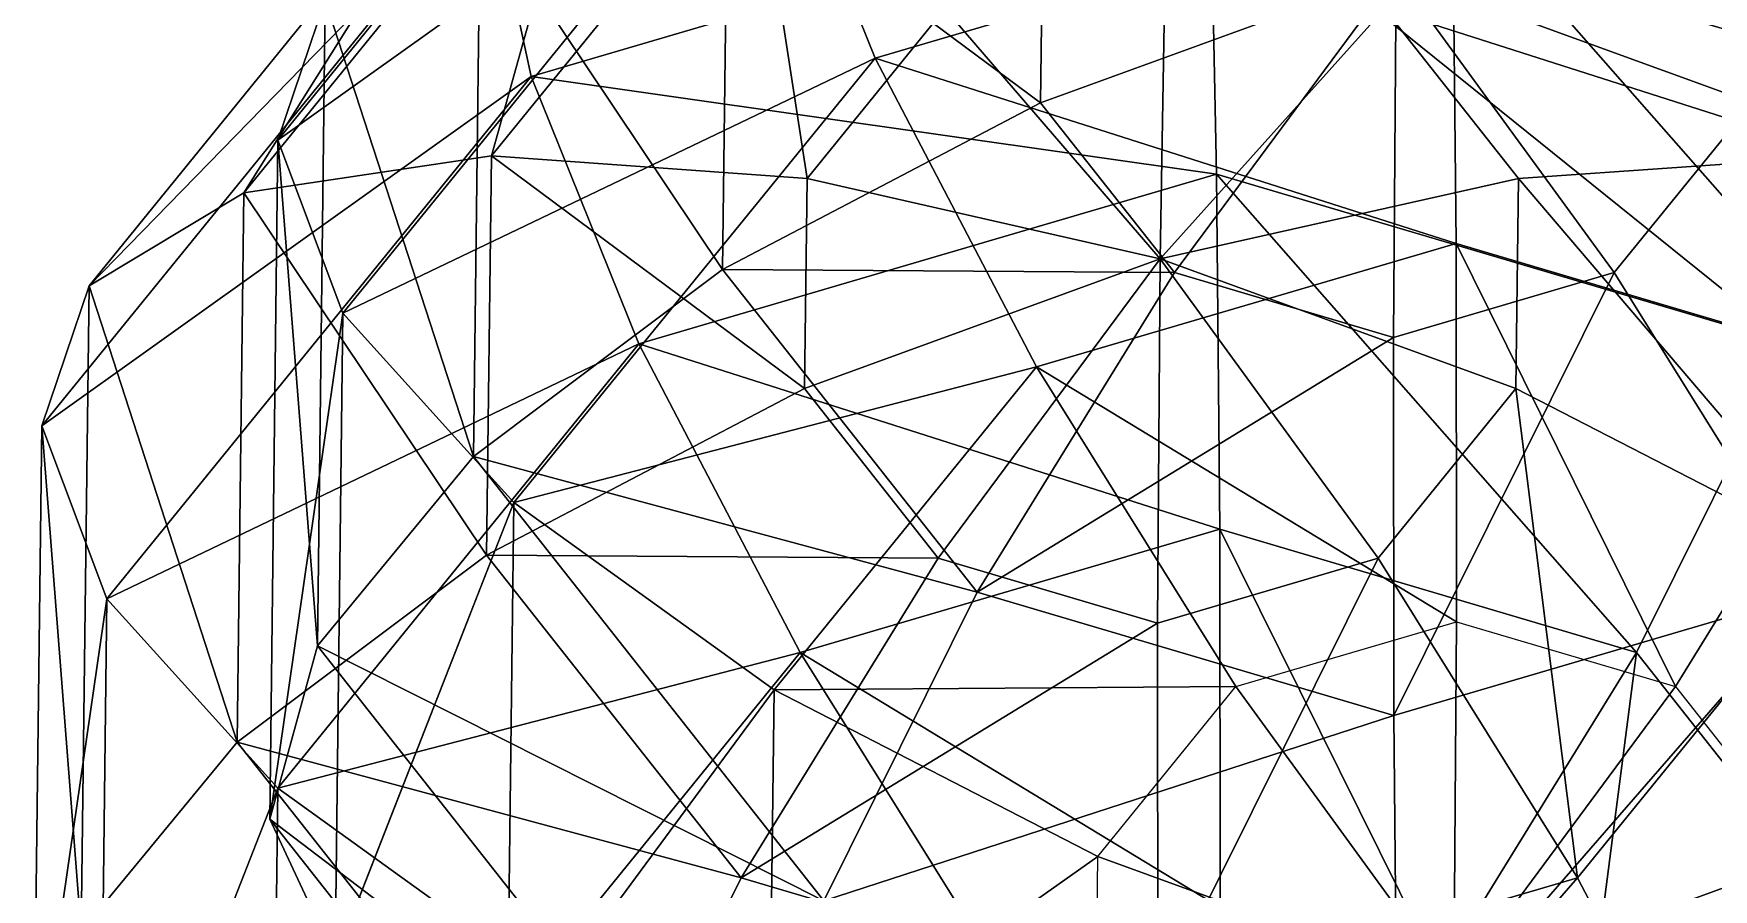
# Model space of a CAD drawing. Header units: metres. Extents: x -232 to 136, y -204 to 253.
# Drawn here: x -130.97 to -89.35, y 38.79 to 60.01 of the extents above; entities that cross this region are included whole.
import ezdxf

# ---------------------------------------------------------------- set-up
doc = ezdxf.new("R2010")
doc.units = ezdxf.units.M

msp = doc.modelspace()

# ---------------------------------------------------------------- linework, layer by layer
for points in [[(-113.854095, 70.989456, -400.53845), (-123.74228, 60.836445, -415.17343), (-124.91289, 57.36731, -406.5309), (-124.91279, 57.36741, -406.53082)], [(-112.78398, 66.0295, -392.64212), (-113.854095, 70.989456, -400.53845), (-124.91289, 57.36731, -406.5309), (-124.91279, 57.36741, -406.53082)], [(-81.59723, 59.397522, -387.3051), (-79.254456, 66.0295, -393.52014), (-95.9595, 70.978035, -390.8006), (-95.959404, 70.978134, -390.8005)], [(-81.59723, 59.397522, -387.3051), (-95.9595, 70.978035, -390.8006), (-95.807396, 63.606995, -384.99176), (-95.8073, 63.607094, -384.99167)], [(-85.104866, 58.947105, -616.9382), (-84.44948, 63.90706, -624.8797), (-102.014206, 69.11025, -622.0202), (-102.01411, 69.11035, -622.0201)], [(-85.104866, 58.947105, -616.9382), (-102.014206, 69.11025, -622.0202), (-101.80991, 63.895638, -614.2186), (-101.809814, 63.895737, -614.2185)], [(-116.80794, 67.08004, -641.99286), (-119.62499, 56.97558, -653.8897), (-125.75469, 56.059494, -646.8409), (-125.75459, 56.059593, -646.84076)], [(-119.07515, 66.70948, -632.8923), (-116.80794, 67.08004, -641.99286), (-125.75469, 56.059494, -646.8409), (-125.75459, 56.059593, -646.84076)], [(-116.80794, 67.08004, -641.99286), (-113.124794, 64.982475, -650.36743), (-119.62499, 56.97558, -653.8897), (-119.62489, 56.975677, -653.8896)], [(-79.605255, 56.05949, -648.0494), (-92.40241, 64.982475, -650.91003), (-88.286026, 67.08004, -642.73975), (-88.28593, 67.08014, -642.7396)], [(-119.07515, 66.70948, -632.8923), (-125.75469, 56.059494, -646.8409), (-129.5927, 53.754047, -638.5915), (-129.59259, 53.754147, -638.5914)], [(-119.704506, 63.90706, -623.9565), (-119.07515, 66.70948, -632.8923), (-129.5927, 53.754047, -638.5915), (-129.59259, 53.754147, -638.5914)], [(-112.78398, 66.0295, -392.64212), (-124.91289, 57.36731, -406.5309), (-123.30151, 53.07407, -398.3413), (-123.301414, 53.07417, -398.34122)], [(-110.11914, 59.397522, -386.55823), (-112.78398, 66.0295, -392.64212), (-123.30151, 53.07407, -398.3413), (-123.301414, 53.07417, -398.34122)], [(-95.807396, 63.606995, -384.99176), (-112.78398, 66.0295, -392.64212), (-110.11914, 59.397522, -386.55823), (-110.11904, 59.39762, -386.55814)], [(-113.124794, 64.982475, -650.36743), (-111.80361, 56.41263, -659.0479), (-119.62499, 56.97558, -653.8897), (-119.62489, 56.975677, -653.8896)], [(-113.124794, 64.982475, -650.36743), (-108.38625, 60.6221, -657.19617), (-111.80361, 56.41263, -659.0479), (-111.80351, 56.412727, -659.0478)], [(-86.09547, 56.975574, -654.7677), (-97.49185, 60.6221, -657.48145), (-92.40241, 64.982475, -650.91003), (-92.40231, 64.982574, -650.9099)], [(-79.605255, 56.05949, -648.0494), (-86.09547, 56.975574, -654.7677), (-92.40241, 64.982475, -650.91003), (-92.40231, 64.982574, -650.9099)], [(-119.704506, 63.90706, -623.9565), (-129.5927, 53.754047, -638.5915), (-130.7633, 50.284912, -629.949), (-130.7632, 50.28501, -629.94885)], [(-118.634384, 58.947105, -616.0602), (-119.704506, 63.90706, -623.9565), (-130.7633, 50.284912, -629.949), (-130.7632, 50.28501, -629.94885)], [(-119.90428, 63.14189, -423.42285), (-113.77458, 64.057976, -430.47168), (-113.89401, 54.160904, -435.0327), (-113.89391, 54.161003, -435.03262)], [(-101.80991, 63.895638, -614.2186), (-119.704506, 63.90706, -623.9565), (-118.634384, 58.947105, -616.0602), (-118.634285, 58.947205, -616.06006)], [(-101.65781, 56.524597, -608.4098), (-101.80991, 63.895638, -614.2186), (-118.634384, 58.947105, -616.0602), (-118.634285, 58.947205, -616.06006)], [(-113.77458, 64.057976, -430.47168), (-106.01599, 58.291824, -438.02777), (-113.89401, 54.160904, -435.0327), (-113.89391, 54.161003, -435.03262)], [(-113.77458, 64.057976, -430.47168), (-105.9532, 63.495026, -435.6299), (-106.01599, 58.291824, -438.02777), (-106.01589, 58.291924, -438.02768)], [(-87.44764, 52.315125, -610.72314), (-85.104866, 58.947105, -616.9382), (-101.80991, 63.895638, -614.2186), (-101.809814, 63.895737, -614.2185)], [(-87.44764, 52.315125, -610.72314), (-101.80991, 63.895638, -614.2186), (-101.65781, 56.524597, -608.4098), (-101.65771, 56.524696, -608.40967)], [(-95.72235, 54.801067, -381.74417), (-95.807396, 63.606995, -384.99176), (-110.11914, 59.397522, -386.55823), (-110.11904, 59.39762, -386.55814)], [(-105.9532, 63.495026, -435.6299), (-97.20574, 61.508144, -438.3926), (-106.01599, 58.291824, -438.02777), (-106.01589, 58.291924, -438.02768)], [(-88.38847, 58.291824, -438.48938), (-97.20574, 61.508144, -438.3926), (-88.32568, 63.495026, -436.0915), (-88.325584, 63.495125, -436.0914)], [(-85.39806, 51.742706, -383.42493), (-81.59723, 59.397522, -387.3051), (-95.807396, 63.606995, -384.99176), (-95.8073, 63.607094, -384.99167)], [(-85.39806, 51.742706, -383.42493), (-95.807396, 63.606995, -384.99176), (-95.72235, 54.801067, -381.74417), (-95.72225, 54.801167, -381.74408)], [(-123.74228, 60.836445, -415.17343), (-119.90428, 63.14189, -423.42285), (-120.06867, 49.519737, -429.7006), (-120.06857, 49.519836, -429.7005)], [(-119.90428, 63.14189, -423.42285), (-113.89401, 54.160904, -435.0327), (-120.06867, 49.519737, -429.7006), (-120.06857, 49.519836, -429.7005)], [(-102.91965, 62.229977, -656.59784), (-103.05615, 54.425747, -661.81067), (-108.38625, 60.6221, -657.19617), (-108.386154, 60.6222, -657.19604)], [(-97.49185, 60.6221, -657.48145), (-103.05615, 54.425747, -661.81067), (-102.91965, 62.229977, -656.59784), (-102.91955, 62.230076, -656.5977)], [(-106.01599, 58.291824, -438.02777), (-97.20574, 61.508144, -438.3926), (-102.70023, 54.08235, -440.05588), (-102.700134, 54.08245, -440.0558)], [(-102.70023, 54.08235, -440.05588), (-97.20574, 61.508144, -438.3926), (-97.27244, 52.474476, -440.9395), (-97.27234, 52.474575, -440.93942)], [(-97.27244, 52.474476, -440.9395), (-97.20574, 61.508144, -438.3926), (-91.80583, 54.08235, -440.34116), (-91.80573, 54.08245, -440.34106)], [(-91.80583, 54.08235, -440.34116), (-97.20574, 61.508144, -438.3926), (-88.38847, 58.291824, -438.48938), (-88.388374, 58.291924, -438.4893)], [(-124.91289, 57.36731, -406.5309), (-123.74228, 60.836445, -415.17343), (-123.93553, 44.822643, -422.55338), (-123.93543, 44.822742, -422.55328)], [(-123.74228, 60.836445, -415.17343), (-120.06867, 49.519737, -429.7006), (-123.93553, 44.822643, -422.55338), (-123.93543, 44.822742, -422.55328)], [(-108.38625, 60.6221, -657.19617), (-103.05615, 54.425747, -661.81067), (-111.80361, 56.41263, -659.0479), (-111.80351, 56.412727, -659.0478)], [(-94.176094, 56.41263, -659.5095), (-103.05615, 54.425747, -661.81067), (-97.49185, 60.6221, -657.48145), (-97.49175, 60.6222, -657.4813)], [(-86.09547, 56.975574, -654.7677), (-94.176094, 56.41263, -659.5095), (-97.49185, 60.6221, -657.48145), (-97.49175, 60.6222, -657.4813)], [(-110.11914, 59.397522, -386.55823), (-123.30151, 53.07407, -398.3413), (-119.0659, 48.376976, -391.40625), (-119.0658, 48.377075, -391.40616)], [(-106.120445, 51.742706, -382.8823), (-110.11914, 59.397522, -386.55823), (-119.0659, 48.376976, -391.40625), (-119.0658, 48.377075, -391.40616)], [(-95.72235, 54.801067, -381.74417), (-110.11914, 59.397522, -386.55823), (-106.120445, 51.742706, -382.8823), (-106.120346, 51.742805, -382.8822)], [(-118.634384, 58.947105, -616.0602), (-130.7633, 50.284912, -629.949), (-129.15193, 45.991673, -621.75934), (-129.15182, 45.99177, -621.7592)], [(-115.96956, 52.315125, -609.97626), (-118.634384, 58.947105, -616.0602), (-129.15193, 45.991673, -621.75934), (-129.15182, 45.99177, -621.7592)], [(-101.65781, 56.524597, -608.4098), (-118.634384, 58.947105, -616.0602), (-115.96956, 52.315125, -609.97626), (-115.96946, 52.315224, -609.97614)], [(-113.89401, 54.160904, -435.0327), (-106.01599, 58.291824, -438.02777), (-102.70023, 54.08235, -440.05588), (-102.700134, 54.08245, -440.0558)], [(-86.864685, 46.154007, -439.433), (-91.80583, 54.08235, -440.34116), (-88.38847, 58.291824, -438.48938), (-88.388374, 58.291924, -438.4893)], [(-124.91289, 57.36731, -406.5309), (-123.93553, 44.822643, -422.55338), (-125.11608, 40.529404, -414.29065), (-125.11598, 40.529503, -414.29056)], [(-123.30151, 53.07407, -398.3413), (-124.91289, 57.36731, -406.5309), (-125.11608, 40.529404, -414.29065), (-125.11598, 40.529503, -414.29056)], [(-125.75469, 56.059494, -646.8409), (-119.62499, 56.97558, -653.8897), (-119.74443, 47.078506, -658.45074), (-119.74433, 47.078606, -658.4506)], [(-119.62499, 56.97558, -653.8897), (-111.8664, 51.209427, -661.4458), (-119.74443, 47.078506, -658.45074), (-119.74433, 47.078606, -658.4506)], [(-119.62499, 56.97558, -653.8897), (-111.80361, 56.41263, -659.0479), (-111.8664, 51.209427, -661.4458), (-111.8663, 51.209526, -661.4457)], [(-86.214905, 47.078506, -659.32874), (-94.176094, 56.41263, -659.5095), (-86.09547, 56.975574, -654.7677), (-86.09537, 56.975674, -654.7676)], [(-101.57276, 47.71867, -605.16223), (-101.65781, 56.524597, -608.4098), (-115.96956, 52.315125, -609.97626), (-115.96946, 52.315224, -609.97614)], [(-111.80361, 56.41263, -659.0479), (-103.05615, 54.425747, -661.81067), (-111.8664, 51.209427, -661.4458), (-111.8663, 51.209526, -661.4457)], [(-94.238884, 51.209427, -661.9074), (-103.05615, 54.425747, -661.81067), (-94.176094, 56.41263, -659.5095), (-94.175995, 56.412727, -659.5094)], [(-91.248474, 44.66031, -606.84296), (-87.44764, 52.315125, -610.72314), (-101.65781, 56.524597, -608.4098), (-101.65771, 56.524696, -608.40967)], [(-91.248474, 44.66031, -606.84296), (-101.65781, 56.524597, -608.4098), (-101.57276, 47.71867, -605.16223), (-101.57266, 47.71877, -605.1621)], [(-86.214905, 47.078506, -659.32874), (-94.238884, 51.209427, -661.9074), (-94.176094, 56.41263, -659.5095), (-94.175995, 56.412727, -659.5094)], [(-129.5927, 53.754047, -638.5915), (-125.75469, 56.059494, -646.8409), (-125.91908, 42.43734, -653.11865), (-125.91898, 42.43744, -653.1185)], [(-125.75469, 56.059494, -646.8409), (-119.74443, 47.078506, -658.45074), (-125.91908, 42.43734, -653.11865), (-125.91898, 42.43744, -653.1185)], [(-95.71271, 45.42224, -381.37582), (-95.72235, 54.801067, -381.74417), (-106.120445, 51.742706, -382.8823), (-106.120346, 51.742805, -382.8822)], [(-90.284904, 43.814365, -382.25943), (-85.39806, 51.742706, -383.42493), (-95.72235, 54.801067, -381.74417), (-95.72225, 54.801167, -381.74408)], [(-90.284904, 43.814365, -382.25943), (-95.72235, 54.801067, -381.74417), (-95.71271, 45.42224, -381.37582), (-95.71261, 45.42234, -381.37573)], [(-120.06867, 49.519737, -429.7006), (-113.89401, 54.160904, -435.0327), (-107.587074, 46.154007, -438.89038), (-107.586975, 46.154106, -438.8903)], [(-113.89401, 54.160904, -435.0327), (-102.70023, 54.08235, -440.05588), (-107.587074, 46.154007, -438.89038), (-107.586975, 46.154106, -438.8903)], [(-111.8664, 51.209427, -661.4458), (-103.05615, 54.425747, -661.81067), (-108.550644, 46.999954, -663.4739), (-108.550545, 47.000053, -663.47375)], [(-108.550644, 46.999954, -663.4739), (-103.05615, 54.425747, -661.81067), (-103.12285, 45.39208, -664.35754), (-103.12275, 45.392178, -664.3574)], [(-103.12285, 45.39208, -664.35754), (-103.05615, 54.425747, -661.81067), (-97.65624, 46.999954, -663.75916), (-97.65614, 47.000053, -663.75903)], [(-97.65624, 46.999954, -663.75916), (-103.05615, 54.425747, -661.81067), (-94.238884, 51.209427, -661.9074), (-94.238785, 51.209526, -661.9073)], [(-130.7633, 50.284912, -629.949), (-129.5927, 53.754047, -638.5915), (-129.78595, 37.740246, -645.9714), (-129.78584, 37.740345, -645.97125)], [(-129.5927, 53.754047, -638.5915), (-125.91908, 42.43734, -653.11865), (-129.78595, 37.740246, -645.9714), (-129.78584, 37.740345, -645.97125)], [(-107.587074, 46.154007, -438.89038), (-102.70023, 54.08235, -440.05588), (-97.27244, 52.474476, -440.9395), (-97.27234, 52.474575, -440.93942)], [(-97.26279, 43.095646, -440.57114), (-97.27244, 52.474476, -440.9395), (-91.80583, 54.08235, -440.34116), (-91.80573, 54.08245, -440.34106)], [(-97.26279, 43.095646, -440.57114), (-91.80583, 54.08235, -440.34116), (-86.864685, 46.154007, -439.433), (-86.864586, 46.154106, -439.43292)], [(-123.30151, 53.07407, -398.3413), (-125.11608, 40.529404, -414.29065), (-123.49477, 37.060272, -405.72122), (-123.49467, 37.06037, -405.72113)], [(-119.0659, 48.376976, -391.40625), (-123.30151, 53.07407, -398.3413), (-123.49477, 37.060272, -405.72122), (-123.49467, 37.06037, -405.72113)], [(-107.587074, 46.154007, -438.89038), (-97.27244, 52.474476, -440.9395), (-97.26279, 43.095646, -440.57114), (-97.26269, 43.095745, -440.57104)], [(-115.96956, 52.315125, -609.97626), (-129.15193, 45.991673, -621.75934), (-124.916306, 41.29458, -614.8243), (-124.91621, 41.294678, -614.82416)], [(-111.970856, 44.66031, -606.30035), (-115.96956, 52.315125, -609.97626), (-124.916306, 41.29458, -614.8243), (-124.91621, 41.294678, -614.82416)], [(-101.57276, 47.71867, -605.16223), (-115.96956, 52.315125, -609.97626), (-111.970856, 44.66031, -606.30035), (-111.97076, 44.660408, -606.30023)], [(-84.94153, 36.65341, -610.7006), (-87.44764, 52.315125, -610.72314), (-91.248474, 44.66031, -606.84296), (-91.248375, 44.660408, -606.84283)], [(-106.120445, 51.742706, -382.8823), (-119.0659, 48.376976, -391.40625), (-112.62064, 43.73581, -386.40457), (-112.620544, 43.73591, -386.40448)], [(-101.179306, 43.814365, -381.97415), (-106.120445, 51.742706, -382.8823), (-112.62064, 43.73581, -386.40457), (-112.620544, 43.73591, -386.40448)], [(-95.71271, 45.42224, -381.37582), (-106.120445, 51.742706, -382.8823), (-101.179306, 43.814365, -381.97415), (-101.17921, 43.814465, -381.97406)], [(-86.96915, 39.60489, -384.28754), (-85.39806, 51.742706, -383.42493), (-90.284904, 43.814365, -382.25943), (-90.284805, 43.814465, -382.25934)], [(-119.74443, 47.078506, -658.45074), (-111.8664, 51.209427, -661.4458), (-108.550644, 46.999954, -663.4739), (-108.550545, 47.000053, -663.47375)], [(-92.715096, 39.07161, -662.851), (-97.65624, 46.999954, -663.75916), (-94.238884, 51.209427, -661.9074), (-94.238785, 51.209526, -661.9073)], [(-92.715096, 39.07161, -662.851), (-94.238884, 51.209427, -661.9074), (-86.214905, 47.078506, -659.32874), (-86.214806, 47.078606, -659.3286)], [(-130.7633, 50.284912, -629.949), (-129.78595, 37.740246, -645.9714), (-130.96649, 33.447006, -637.7087), (-130.96638, 33.447105, -637.70856)], [(-129.15193, 45.991673, -621.75934), (-130.7633, 50.284912, -629.949), (-130.96649, 33.447006, -637.7087), (-130.96638, 33.447105, -637.70856)], [(-123.93553, 44.822643, -422.55338), (-120.06867, 49.519737, -429.7006), (-111.38791, 38.49919, -435.0102), (-111.38781, 38.49929, -435.0101)], [(-120.06867, 49.519737, -429.7006), (-107.587074, 46.154007, -438.89038), (-111.38791, 38.49919, -435.0102), (-111.38781, 38.49929, -435.0101)], [(-119.0659, 48.376976, -391.40625), (-123.49477, 37.060272, -405.72122), (-119.230286, 34.75482, -397.684), (-119.23019, 34.75492, -397.6839)], [(-112.62064, 43.73581, -386.40457), (-119.0659, 48.376976, -391.40625), (-119.230286, 34.75482, -397.684), (-119.23019, 34.75492, -397.6839)], [(-101.56312, 38.339844, -604.7938), (-101.57276, 47.71867, -605.16223), (-111.970856, 44.66031, -606.30035), (-111.97076, 44.660408, -606.30023)], [(-96.135315, 36.731968, -605.6775), (-91.248474, 44.66031, -606.84296), (-101.57276, 47.71867, -605.16223), (-101.57266, 47.71877, -605.1621)], [(-96.135315, 36.731968, -605.6775), (-101.57276, 47.71867, -605.16223), (-101.56312, 38.339844, -604.7938), (-101.56302, 38.339943, -604.7937)], [(-125.91908, 42.43734, -653.11865), (-119.74443, 47.078506, -658.45074), (-113.437485, 39.07161, -662.3084), (-113.437386, 39.07171, -662.3083)], [(-119.74443, 47.078506, -658.45074), (-108.550644, 46.999954, -663.4739), (-113.437485, 39.07161, -662.3084), (-113.437386, 39.07171, -662.3083)], [(-88.7164, 31.416794, -659.1751), (-92.715096, 39.07161, -662.851), (-86.214905, 47.078506, -659.32874), (-86.214806, 47.078606, -659.3286)], [(-113.437485, 39.07161, -662.3084), (-108.550644, 46.999954, -663.4739), (-103.12285, 45.39208, -664.35754), (-103.12275, 45.392178, -664.3574)], [(-103.1132, 36.01325, -663.98914), (-103.12285, 45.39208, -664.35754), (-97.65624, 46.999954, -663.75916), (-97.65614, 47.000053, -663.75903)], [(-103.1132, 36.01325, -663.98914), (-97.65624, 46.999954, -663.75916), (-92.715096, 39.07161, -662.851), (-92.715, 39.07171, -662.8509)], [(-129.15193, 45.991673, -621.75934), (-130.96649, 33.447006, -637.7087), (-129.34518, 29.977873, -629.1393), (-129.34508, 29.977972, -629.13916)], [(-124.916306, 41.29458, -614.8243), (-129.15193, 45.991673, -621.75934), (-129.34518, 29.977873, -629.1393), (-129.34508, 29.977972, -629.13916)], [(-111.38791, 38.49919, -435.0102), (-107.587074, 46.154007, -438.89038), (-97.26279, 43.095646, -440.57114), (-97.26269, 43.095745, -440.57104)], [(-97.26279, 43.095646, -440.57114), (-97.26279, 43.095646, -440.57114), (-107.587074, 46.154007, -438.89038), (-107.586975, 46.154106, -438.8903)], [(-97.17775, 34.28972, -437.32355), (-97.26279, 43.095646, -440.57114), (-86.864685, 46.154007, -439.433), (-86.864586, 46.154106, -439.43292)], [(-97.17775, 34.28972, -437.32355), (-86.864685, 46.154007, -439.433), (-82.86599, 38.49919, -435.75708), (-82.86589, 38.49929, -435.757)], [(-113.437485, 39.07161, -662.3084), (-103.12285, 45.39208, -664.35754), (-103.1132, 36.01325, -663.98914), (-103.1131, 36.013348, -663.989)], [(-95.71271, 45.42224, -381.37582), (-95.779396, 36.38857, -383.9227), (-101.179306, 43.814365, -381.97415), (-101.17921, 43.814465, -381.97406)], [(-90.284904, 43.814365, -382.25943), (-95.779396, 36.38857, -383.9227), (-95.71271, 45.42224, -381.37582), (-95.71261, 45.42234, -381.37573)], [(-125.11608, 40.529404, -414.29065), (-123.93553, 44.822643, -422.55338), (-113.73068, 31.867214, -428.79517), (-113.73058, 31.867313, -428.79507)], [(-111.970856, 44.66031, -606.30035), (-124.916306, 41.29458, -614.8243), (-118.471054, 36.65341, -609.82263), (-118.470955, 36.65351, -609.8225)], [(-123.93553, 44.822643, -422.55338), (-111.38791, 38.49919, -435.0102), (-113.73068, 31.867214, -428.79517), (-113.73058, 31.867313, -428.79507)], [(-107.02972, 36.731968, -605.3922), (-111.970856, 44.66031, -606.30035), (-118.471054, 36.65341, -609.82263), (-118.470955, 36.65351, -609.8225)], [(-101.56312, 38.339844, -604.7938), (-111.970856, 44.66031, -606.30035), (-107.02972, 36.731968, -605.3922), (-107.02962, 36.732067, -605.3921)], [(-92.81956, 32.52249, -607.70557), (-91.248474, 44.66031, -606.84296), (-96.135315, 36.731968, -605.6775), (-96.135216, 36.732067, -605.67737)], [(-92.81956, 32.52249, -607.70557), (-84.94153, 36.65341, -610.7006), (-91.248474, 44.66031, -606.84296), (-91.248375, 44.660408, -606.84283)], [(-112.62064, 43.73581, -386.40457), (-119.230286, 34.75482, -397.684), (-112.740074, 33.838737, -390.96564), (-112.739975, 33.838837, -390.96555)], [(-104.596664, 39.60489, -383.82593), (-112.62064, 43.73581, -386.40457), (-112.740074, 33.838737, -390.96564), (-112.739975, 33.838837, -390.96555)], [(-101.179306, 43.814365, -381.97415), (-112.62064, 43.73581, -386.40457), (-104.596664, 39.60489, -383.82593), (-104.596565, 39.60499, -383.82584)], [(-101.179306, 43.814365, -381.97415), (-95.779396, 36.38857, -383.9227), (-104.596664, 39.60489, -383.82593), (-104.596565, 39.60499, -383.82584)], [(-86.96915, 39.60489, -384.28754), (-95.779396, 36.38857, -383.9227), (-90.284904, 43.814365, -382.25943), (-90.284805, 43.814465, -382.25934)], [(-111.38791, 38.49919, -435.0102), (-97.26279, 43.095646, -440.57114), (-97.17775, 34.28972, -437.32355), (-97.17765, 34.289818, -437.32346)], [(-129.78595, 37.740246, -645.9714), (-125.91908, 42.43734, -653.11865), (-117.23832, 31.416796, -658.4282), (-117.23822, 31.416895, -658.4281)], [(-125.91908, 42.43734, -653.11865), (-113.437485, 39.07161, -662.3084), (-117.23832, 31.416796, -658.4282), (-117.23822, 31.416895, -658.4281)], [(-124.916306, 41.29458, -614.8243), (-129.34518, 29.977873, -629.1393), (-125.080696, 27.672424, -621.102), (-125.0806, 27.672523, -621.10187)], [(-118.471054, 36.65341, -609.82263), (-124.916306, 41.29458, -614.8243), (-125.080696, 27.672424, -621.102), (-125.0806, 27.672523, -621.10187)], [(-125.11608, 40.529404, -414.29065), (-113.73068, 31.867214, -428.79517), (-114.38607, 26.90726, -420.85367), (-114.38597, 26.90736, -420.85358)], [(-123.49477, 37.060272, -405.72122), (-125.11608, 40.529404, -414.29065), (-114.38607, 26.90726, -420.85367), (-114.38597, 26.90736, -420.85358)], [(-104.596664, 39.60489, -383.82593), (-112.740074, 33.838737, -390.96564), (-104.659454, 34.401688, -386.22382), (-104.659355, 34.401787, -386.22372)], [(-104.596664, 39.60489, -383.82593), (-95.779396, 36.38857, -383.9227), (-104.659454, 34.401688, -386.22382), (-104.659355, 34.401787, -386.22372)], [(-87.03194, 34.40169, -386.6854), (-95.779396, 36.38857, -383.9227), (-86.96915, 39.60489, -384.28754), (-86.96905, 39.60499, -384.28745)], [(-117.23832, 31.416796, -658.4282), (-113.437485, 39.07161, -662.3084), (-103.1132, 36.01325, -663.98914), (-103.1131, 36.013348, -663.989)], [(-103.1132, 36.01325, -663.98914), (-103.1132, 36.01325, -663.98914), (-113.437485, 39.07161, -662.3084), (-113.437386, 39.07171, -662.3083)], [(-103.02816, 27.20732, -660.7416), (-103.1132, 36.01325, -663.98914), (-92.715096, 39.07161, -662.851), (-92.715, 39.07171, -662.8509)], [(-103.02816, 27.20732, -660.7416), (-92.715096, 39.07161, -662.851), (-88.7164, 31.416794, -659.1751), (-88.7163, 31.416893, -659.175)]]:
    msp.add_3dface(points)

doc.saveas('drawing.dxf')
